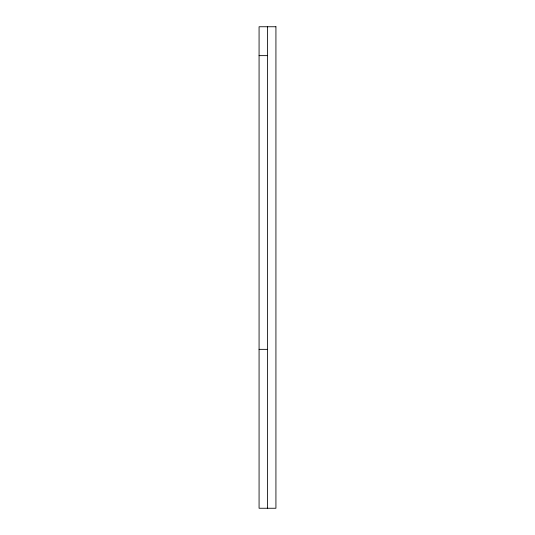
<?xml version="1.0" encoding="UTF-8"?>
<svg xmlns="http://www.w3.org/2000/svg" width="535" height="535" viewBox="0 0 535 535"><rect width="100%" height="100%" fill="white"/><g stroke="black" fill="none" stroke-linecap="round" stroke-linejoin="round"><path stroke-width="0.8" d="M259.074 55.64L267.5 55.64M259.074 349.355L267.5 349.355M267.5 26.75L267.5 508.25M275.926 26.75L259.074 26.75L259.074 508.25L275.926 508.25L275.926 26.75"/></g></svg>
